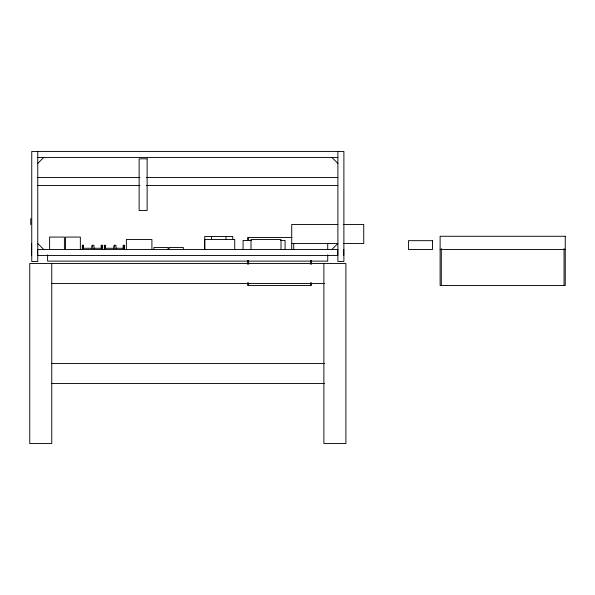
<?xml version="1.0" encoding="UTF-8"?>
<svg xmlns="http://www.w3.org/2000/svg" width="595" height="595" viewBox="0 0 595 595"><rect width="100%" height="100%" fill="white"/><g stroke="black" fill="none" stroke-linecap="round" stroke-linejoin="round"><path stroke-width="0.89" d="M91.779 248.279L92.039 245.274L93.876 245.274L94.136 248.279M113.794 248.279L114.054 245.274L115.884 245.274L116.144 248.279M37.753 163.439L43.755 157.437M331.884 249.476L337.886 243.474L291.706 243.474M37.753 157.437L337.886 157.437M37.753 177.444L139.966 177.444M146.474 177.444L337.886 177.444M37.753 185.447L139.966 185.447M146.474 185.447L337.886 185.447M337.878 224.471L291.706 224.471L291.706 249.476M343.419 224.471L363.738 224.471L363.738 243.474L343.419 243.474M291.989 237.472L247.617 237.472L247.617 240.246M251.291 240.477L243.072 240.477L243.072 249.476M280.52 240.477L285.087 240.477L285.087 249.476M82.355 248.279L102.362 248.279M104.363 248.279L124.37 248.279M337.886 249.476L37.597 249.476L37.597 255.478L337.729 255.478L337.729 249.476M440.114 249.476L565.25 249.476M51.259 283.495L324.379 283.495M51.259 363.53L324.379 363.53M51.259 383.537L324.379 383.537M331.884 157.437L337.886 163.439M37.753 243.474L43.755 249.476M564.053 248.554L564.053 285.496M441.312 248.554L441.312 285.496M343.732 249.476L343.732 255.478M337.886 151.435L337.886 261.488L343.888 261.488L343.888 151.435L31.751 151.435L31.751 261.488L37.753 261.488L37.753 151.435M327.726 243.474L327.726 249.476M327.726 254.853L327.726 261.123L47.6 261.123L47.6 254.853M323.881 263.488L323.881 443.565L345.888 443.565L345.888 263.488L29.75 263.488L29.75 443.565L51.758 443.565L51.758 263.488M311.445 260.558L311.445 264.254M311.445 282.722L311.445 285.496L247.617 285.496L247.617 282.722M310.441 260.558L310.441 264.254M310.441 282.722L310.441 285.496M293.707 243.474L293.707 249.476M281.019 249.476L281.019 239.473L251.008 239.473L251.008 249.476M248.613 237.472L248.613 240.246M248.613 260.558L248.613 264.254M248.613 282.722L248.613 285.496M247.617 260.558L247.617 264.254M234.735 249.476L234.735 239.473L204.725 239.473L204.725 249.476M232.749 239.205L232.749 236.475L204.739 236.475L204.739 249.208M225.988 236.475L225.988 239.673M211.478 236.475L211.478 239.673M183.32 249.476L183.32 247.475L169.114 247.475L169.114 249.476M168.11 249.476L168.11 247.475L153.904 247.475L153.904 249.476M151.904 249.476L151.904 239.473L126.371 239.473L126.371 249.476M124.37 249.476L124.37 245.274L123.172 245.274L123.172 248.279M123.968 245.274L123.968 248.279M123.574 245.274L123.574 248.68M114.396 245.274L114.396 246.955M105.56 248.279L105.56 245.274L104.363 245.274L104.363 249.476M105.166 245.274L105.166 248.68M104.765 245.274L104.765 248.68M102.362 249.476L102.362 245.274L101.165 245.274L101.165 248.279M101.961 245.274L101.961 248.279M101.559 245.274L101.559 248.68M92.389 245.274L92.389 246.955M83.553 248.279L83.553 245.274L82.355 245.274L82.355 249.476M83.151 245.274L83.151 248.68M82.757 245.274L82.757 248.68M80.355 249.476L80.355 237.07L65.547 237.07L65.547 249.476M64.409 249.476L64.409 237.07L49.601 237.07L49.601 249.476M31.595 243.474L31.595 255.478M30.754 218.625L30.754 224.627M147.136 158.82L139.133 158.82L139.133 210.504L147.136 210.504L147.136 158.82M565.25 236.275L440.114 236.275L440.114 285.496L565.25 285.496L565.25 236.275M432.55 240.678L408.438 240.678L408.438 249.476L432.55 249.476L432.55 240.678"/></g></svg>
